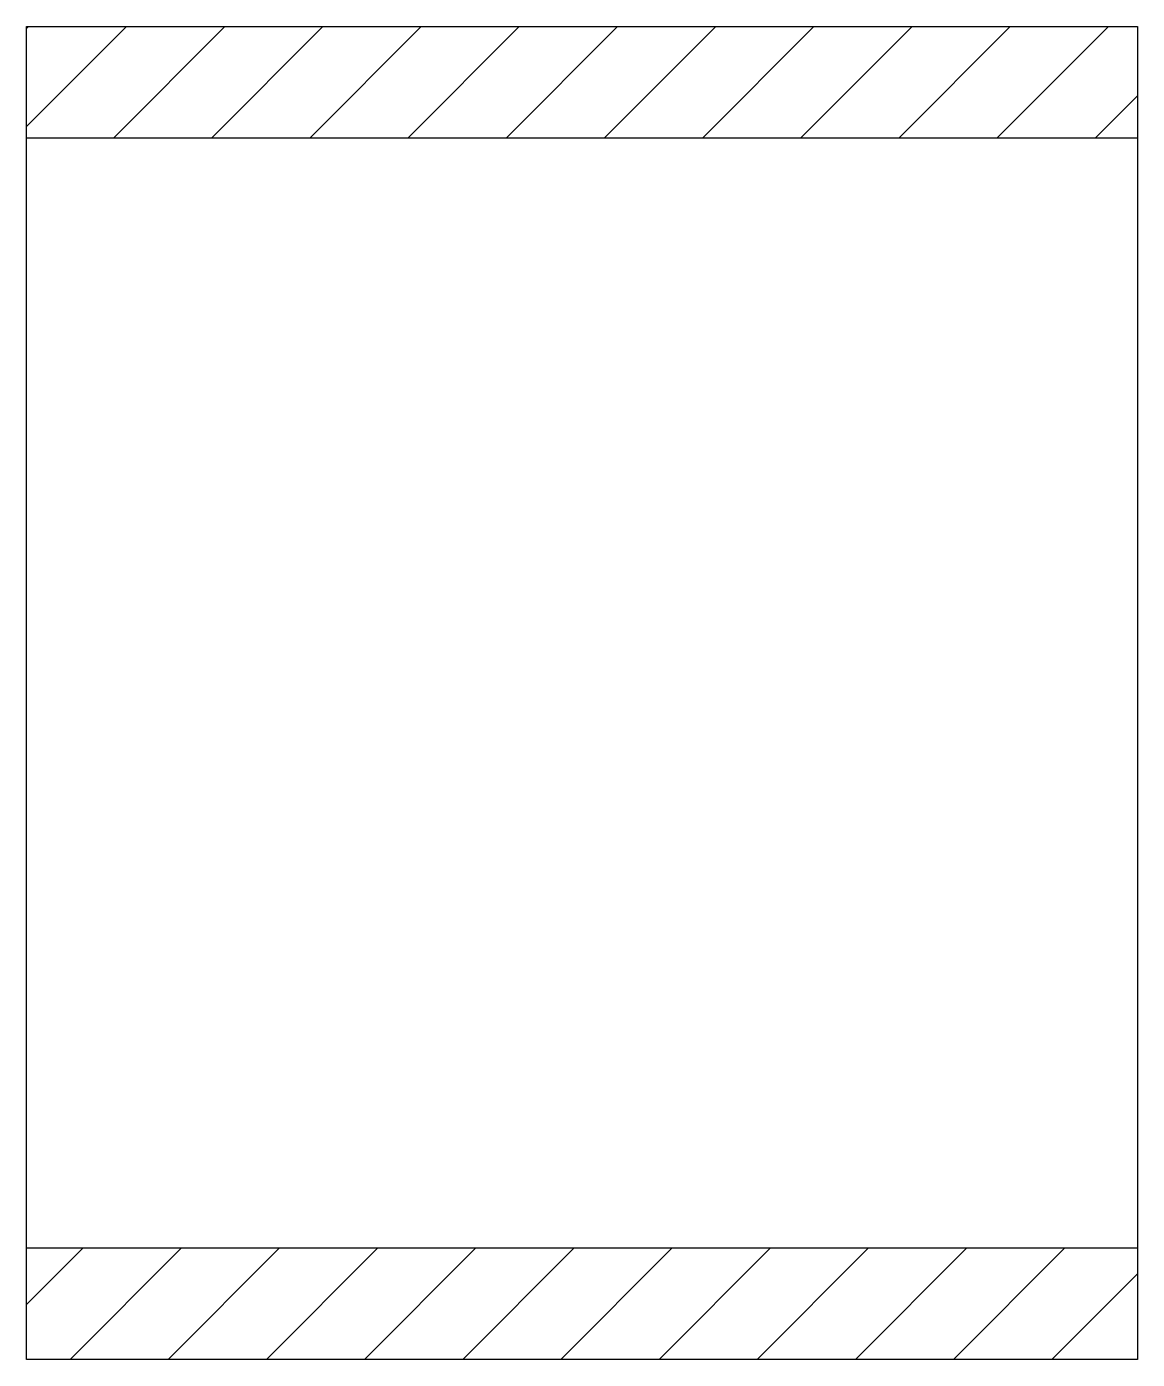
# Model space of a CAD drawing. Header units: millimetres. Extents: x -475 to -375, y 413 to 533.
import ezdxf

# ---------------------------------------------------------------- set-up
doc = ezdxf.new("R2010")
doc.units = ezdxf.units.MM
doc.header["$MEASUREMENT"] = 0
doc.layers.add('5', color=5, linetype='Continuous')

msp = doc.modelspace()

# ---------------------------------------------------------------- hatches: boundary and pattern name
at = {"layer": '5'}
h = msp.add_hatch(dxfattribs=at)
h.set_pattern_fill('ANSI31', color=256, scale=50, style=0)
h.paths.add_polyline_path([(-375, 532.79), (-475, 532.79), (-475, 522.79), (-375, 522.79)])
h.paths.add_polyline_path([(-375, 422.79), (-475, 422.79), (-475, 412.79), (-375, 412.79)])

# ---------------------------------------------------------------- linework, layer by layer
for p, q in [((-475, 412.79), (-475, 532.79)), ((-475, 532.79), (-375, 532.79)), ((-375, 532.79), (-375, 412.79)), ((-475, 522.79), (-375, 522.79)), ((-375, 422.79), (-475, 422.79)), ((-375, 412.79), (-475, 412.79))]:
    msp.add_line(p, q)

doc.saveas('drawing.dxf')
